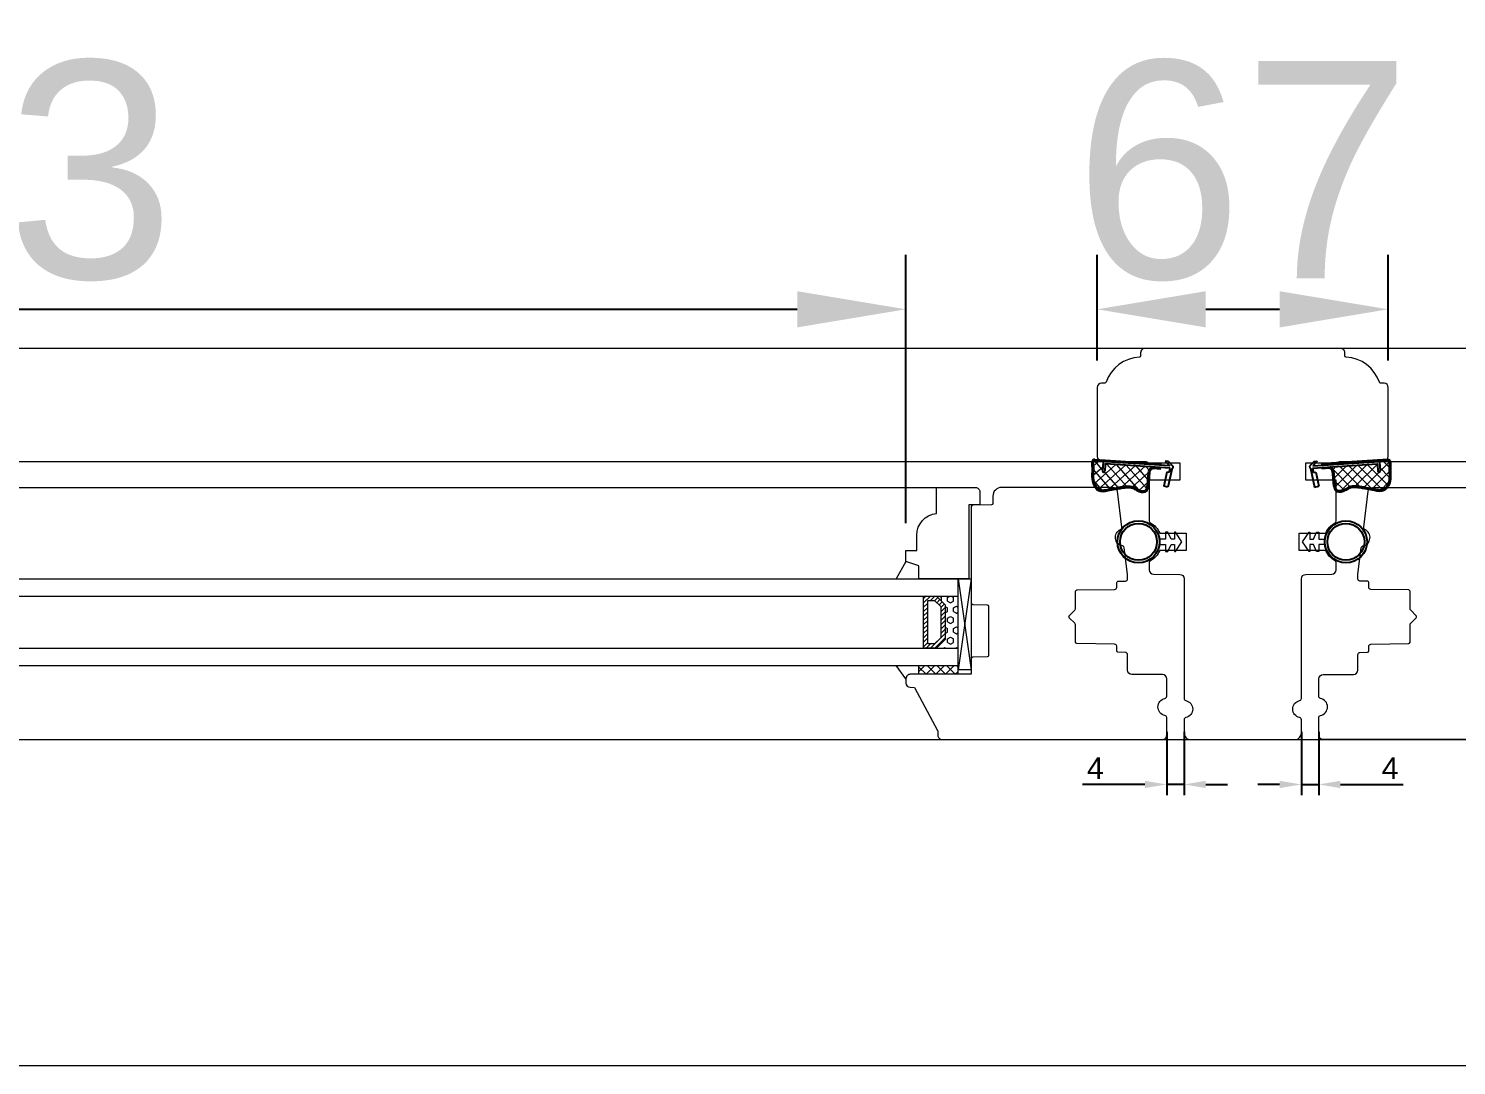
# Model space of a CAD drawing. Header units: millimetres. Extents: x 0 to 182016, y 11 to 3710.
# Drawn here: x 153208.1 to 153536.7, y 909.3 to 1147.9 of the extents above; entities that cross this region are included whole.
import ezdxf

# ---------------------------------------------------------------- set-up
doc = ezdxf.new("R2010")
doc.units = ezdxf.units.MM
for name, color, linetype, lineweight in [('Matmenys', 10, 'Continuous', 20), ('OTHER', 251, 'Continuous', 13), ('Stakta', 7, 'Continuous', 25), ('Testinės profilio linijos', 7, 'Continuous', 5)]:
    doc.layers.add(name, color=color, linetype=linetype, lineweight=lineweight)
doc.styles.get("Standard").update_dxf_attribs({"font": 'arial.ttf'})
doc.dimstyles.new('2', dxfattribs={"dimscale": 2, "dimtxt": 2.5, "dimasz": 2.5, "dimexe": 1.25, "dimexo": 0.625, "dimtad": 1, "dimtxsty": 'Standard', "dimcen": 2.5, "dimadec": 0, "dimazin": 0, "dimtfac": 1, "dimtmove": 0, "dimatfit": 3, "dimfxl": 1, "dimarcsym": 0})
doc.dimstyles.new('Padidinti matmenys', dxfattribs={"dimscale": 10, "dimtxt": 5, "dimasz": 2.5, "dimexe": 1.25, "dimexo": 0.625, "dimtad": 1, "dimdec": 1, "dimtxsty": 'Standard', "dimcen": 2.5, "dimadec": 0, "dimazin": 0, "dimtfac": 1, "dimtdec": 1, "dimtmove": 0, "dimatfit": 3, "dimfxl": 1, "dimarcsym": 0})

# ---------------------------------------------------------------- blocks, each defined once
blk = doc.blocks.new('*D1216')
at = {"color": 0, "lineweight": -2, "transparency": 16777216}
for p, q in [((152957.06, 1034.02), (152957.06, 1095.77)), ((153410.05, 1034.02), (153410.05, 1095.77)), ((152982.06, 1083.27), (153385.05, 1083.27))]:
    blk.add_line(p, q, dxfattribs=at)
at = {"color": 0, "transparency": 16777216}
for points in [[(152982.06, 1087.43), (152982.06, 1079.1), (152957.06, 1083.27)], [(153385.05, 1087.43), (153385.05, 1079.1), (153410.05, 1083.27)]]:
    blk.add_solid(points, dxfattribs=at)
at = {"layer": 'Defpoints', "color": 0, "transparency": 16777216}
for p in [(153410.05, 1083.27), (152957.06, 1027.77), (153410.05, 1027.77)]:
    blk.add_point(p, dxfattribs=at)
at = {"color": 0, "lineweight": 5, "transparency": 16777216, "insert": (153183.56, 1115.06), "char_height": 50, "attachment_point": 5}
blk.add_mtext('453', dxfattribs=at)
blk = doc.blocks.new('*D1247')
at = {"layer": 'Defpoints', "color": 0, "transparency": 16777216}
for p in [(153501.05, 987.3), (153505.05, 987.3), (153501.05, 973.93)]:
    blk.add_point(p, dxfattribs=at)
at = {"layer": 'Matmenys', "color": 0, "lineweight": -2, "transparency": 16777216}
for p, q in [((153501.05, 986.05), (153501.05, 971.43)), ((153505.05, 986.05), (153505.05, 971.43)), ((153496.05, 973.93), (153491.05, 973.93)), ((153501.05, 973.93), (153505.05, 973.93)), ((153510.05, 973.93), (153524.45, 973.93))]:
    blk.add_line(p, q, dxfattribs=at)
at = {"layer": 'Matmenys', "color": 0, "transparency": 16777216}
for points in [[(153496.05, 974.77), (153496.05, 973.1), (153501.05, 973.93)], [(153510.05, 974.77), (153510.05, 973.1), (153505.05, 973.93)]]:
    blk.add_solid(points, dxfattribs=at)
at = {"layer": 'Matmenys', "color": 0, "transparency": 16777216, "insert": (153521.48, 977.68), "char_height": 5, "attachment_point": 5}
blk.add_mtext('4', dxfattribs=at)
blk = doc.blocks.new('*D1248')
at = {"layer": 'Defpoints', "color": 0, "transparency": 16777216}
for p in [(153470.05, 987.3), (153474.05, 987.3), (153474.05, 973.93)]:
    blk.add_point(p, dxfattribs=at)
at = {"layer": 'Matmenys', "color": 0, "lineweight": -2, "transparency": 16777216}
for p, q in [((153470.05, 986.05), (153470.05, 971.43)), ((153474.05, 986.05), (153474.05, 971.43)), ((153465.05, 973.93), (153450.65, 973.93)), ((153474.05, 973.93), (153470.05, 973.93)), ((153479.05, 973.93), (153484.05, 973.93))]:
    blk.add_line(p, q, dxfattribs=at)
at = {"layer": 'Matmenys', "color": 0, "transparency": 16777216}
for points in [[(153465.05, 974.77), (153465.05, 973.1), (153470.05, 973.93)], [(153479.05, 974.77), (153479.05, 973.1), (153474.05, 973.93)]]:
    blk.add_solid(points, dxfattribs=at)
at = {"layer": 'Matmenys', "color": 0, "transparency": 16777216, "insert": (153453.63, 977.68), "char_height": 5, "attachment_point": 5}
blk.add_mtext('4', dxfattribs=at)
blk = doc.blocks.new('*D1953')
at = {"color": 0, "lineweight": -2, "transparency": 16777216}
for p, q in [((153454.05, 1071.51), (153454.05, 1095.77)), ((153521.05, 1071.51), (153521.05, 1095.77)), ((153479.05, 1083.27), (153496.05, 1083.27))]:
    blk.add_line(p, q, dxfattribs=at)
at = {"color": 0, "transparency": 16777216}
for points in [[(153479.05, 1087.43), (153479.05, 1079.1), (153454.05, 1083.27)], [(153496.05, 1087.43), (153496.05, 1079.1), (153521.05, 1083.27)]]:
    blk.add_solid(points, dxfattribs=at)
at = {"layer": 'Defpoints', "color": 0, "transparency": 16777216}
for p in [(153521.05, 1083.27), (153454.05, 1065.26), (153521.05, 1065.26)]:
    blk.add_point(p, dxfattribs=at)
at = {"color": 0, "lineweight": 5, "transparency": 16777216, "insert": (153487.55, 1115.04), "char_height": 50, "attachment_point": 5}
blk.add_mtext('67', dxfattribs=at)

msp = doc.modelspace()

# ---------------------------------------------------------------- hatches: boundary and pattern name
at = {"lineweight": 0}
h = msp.add_hatch(dxfattribs=at)
h.set_pattern_fill('JIS_WOOD', color=256, angle=90, style=0)
h.set_pattern_definition([(45, (134671.2836, -11902.136), (0.5, -0.5), [])])
h.paths.add_polyline_path([(153419.054682, 1015.2723005), (153419.054682, 1007.2723005), (153417.054682, 1005.2723005), (153414.054682, 1005.2723005), (153414.0369486, 1017.308883), (153417.054682, 1017.2723005)])
h.paths.add_polyline_path([(153418.054682, 1007.686514), (153418.054682, 1014.8580869), (153416.6404684, 1016.2723005), (153415.054682, 1016.2723005), (153415.054682, 1006.2723005), (153416.6404684, 1006.2723005)], flags=16)
h = msp.add_hatch(dxfattribs=at)
h.set_pattern_fill('HEX', color=256, scale=0.25, angle=90, style=0)
h.set_pattern_definition([(90, (134671.2836, -11902.136), (1.374815, -4e-16), [0.79375, -1.5875]), (330, (134671.2836, -11902.136), (-0.6874075, -1.190624716), [0.79375, -1.5875]), (30, (134671.2836, -11901.3422), (0.6874075, -1.190624716), [0.79375, -1.5875])])
h.paths.add_polyline_path([(153422.054682, 1005.2723005), (153417.054682, 1005.2723005), (153419.054682, 1007.2723005), (153419.054682, 1015.2723005), (153417.054682, 1017.2723005), (153422.054682, 1017.2730095)])
at = {"lineweight": 0, "ltscale": 0.5}
h = msp.add_hatch(dxfattribs=at)
h.set_pattern_fill('ANSI37', color=256, scale=0.5, angle=90, style=0)
h.set_pattern_definition([(135, (153015.0546, 999.273), (-1.122532, -1.122532), []), (225, (153015.0546, 999.273), (1.122532, -1.122532), [])])
h.paths.add_polyline_path([(153413.054682, 1001.2730095), (153422.054682, 1001.2730095), (153422.054682, 999.2730095), (153413.054682, 999.2730095)])
at = {"layer": 'Matmenys'}
h = msp.add_hatch(dxfattribs=at)
h.set_pattern_fill('ANSI37', color=252, scale=0.5, angle=-93.589345612, style=0)
h.set_pattern_definition([(311.4106544, (149889.0292, -271145.7276), (1.190606082, 1.0500540025), []), (41.4106544, (149889.0292, -271145.7276), (-1.0500540025, 1.190606082), [])])
edge = h.paths.add_edge_path()
edge.add_arc((153455.9805661, 1047.5785858), 0.1, 86.410654388, 176.410654388)
edge.add_line((153455.8807623, 1047.5848463), (153455.7836791, 1046.0371606))
edge.add_arc((153455.5341695, 1046.0528118), 0.25, 176.410654388, 356.410654388, ccw=False)
edge.add_line((153455.2846599, 1046.068463), (153455.4130456, 1048.115168))
edge.add_arc((153455.5128494, 1048.1089075), 0.1, 86.410654381, 176.410654388, ccw=False)
edge.add_line((153455.5191099, 1048.2087113), (153455.5238548, 1048.2843543))
edge.add_line((153455.5238548, 1048.2843543), (153453.5420539, 1048.4086687))
edge.add_spline(control_points=[(153453.5420539, 1048.4086687), (153453.4628954, 1048.3968664), (153453.3929038, 1048.3856908), (153453.309153, 1048.3638969), (153453.2855887, 1048.3545111), (153453.2617056, 1048.3418162), (153453.253646, 1048.3355669), (153453.2291582, 1048.3099781), (153453.2102653, 1048.2807411), (153453.176562, 1048.1764213), (153453.16344, 1048.1034891), (153453.1437379, 1047.8505061), (153453.1542362, 1047.636672), (153453.1735644, 1047.1941935), (153453.1780397, 1046.9748647), (153453.1791159, 1046.5549738), (153453.1760839, 1046.3518876), (153453.1633735, 1045.7616803), (153453.1501971, 1045.3936302), (153453.1504588, 1044.6404487), (153453.1689551, 1044.2636989), (153453.2721414, 1043.6705944), (153453.3320355, 1043.4430235), (153453.4850711, 1043.0459223), (153453.5678205, 1042.8741346), (153453.7718206, 1042.5329669), (153453.8919355, 1042.3667642), (153454.1593806, 1042.0756045), (153454.3070542, 1041.9520245), (153454.5882388, 1041.7923057), (153454.723535, 1041.7447518), (153455.0248339, 1041.6851468), (153455.1884338, 1041.6744435), (153455.7730307, 1041.6881874), (153456.2369462, 1041.7829416), (153457.1294423, 1041.9546839), (153457.5565226, 1042.0383785), (153458.6348712, 1042.2495648), (153459.2929218, 1042.3832989), (153460.2860237, 1042.5082248), (153460.5896248, 1042.5387187), (153461.2116685, 1042.5630541), (153461.5275725, 1042.5555134), (153462.0767807, 1042.4706291), (153462.3128642, 1042.4092904), (153462.7135156, 1042.2368301), (153462.8721481, 1042.1419816), (153463.1708069, 1041.9577133), (153463.3122641, 1041.8678557), (153463.614047, 1041.7117727), (153463.7790997, 1041.6418025), (153464.1442214, 1041.5220713), (153464.3451715, 1041.4790688), (153464.6845882, 1041.4551701), (153464.8265736, 1041.4683759), (153465.0217943, 1041.5284151), (153465.0871221, 1041.5651553), (153465.2138455, 1041.6737044), (153465.2730233, 1041.7457706), (153465.4301009, 1042.0098582), (153465.5116006, 1042.2509664), (153465.6282179, 1042.8013774), (153465.6647494, 1043.1095725), (153465.7180208, 1043.7057903), (153465.7372433, 1043.9933413), (153465.7806027, 1044.5238312), (153465.8027389, 1044.7720896), (153465.8389533, 1045.1768919), (153465.8530397, 1045.3342953), (153465.8811618, 1045.6582276), (153465.8961979, 1045.8365449), (153465.9644828, 1046.1394119), (153466.0001179, 1046.2572339), (153466.0957146, 1046.4697127), (153466.1488616, 1046.5636275), (153466.2675023, 1046.7088213), (153466.3231245, 1046.7638394), (153466.4468917, 1046.8529314), (153466.5105188, 1046.8858108), (153466.6293828, 1046.9339789), (153466.6864599, 1046.9508602), (153466.7870403, 1046.9768041), (153466.8314359, 1046.9865217), (153466.8724322, 1046.9955576)], knot_values=[0, 0, 0, 0, 0.2245066002, 0.2245066002, 0.377043448, 0.377043448, 0.5295802957, 0.5295802957, 0.8082977366, 0.8082977366, 1.0870151774, 1.0870151774, 1.6244414062, 1.6244414062, 2.161867635, 2.161867635, 2.6992938638, 2.6992938638, 3.7741463214, 3.7741463214, 5.0334406395, 5.0334406395, 5.8656302806, 5.8656302806, 6.5060139406, 6.5060139406, 7.1463976006, 7.1463976006, 7.7996240151, 7.7996240151, 8.3563201169, 8.3563201169, 8.9130162187, 8.9130162187, 10.239934143, 10.239934143, 11.5668520673, 11.5668520673, 13.5970761059, 13.5970761059, 14.4582175179, 14.4582175179, 15.3193589298, 15.3193589298, 15.9856015553, 15.9856015553, 16.5061017172, 16.5061017172, 17.0266018791, 17.0266018791, 17.547102041, 17.547102041, 18.1672448488, 18.1672448488, 18.7176261004, 18.7176261004, 19.1465766047, 19.1465766047, 19.5755271091, 19.5755271091, 20.3898249977, 20.3898249977, 21.2041228863, 21.2041228863, 21.9655448497, 21.9655448497, 22.7269668131, 22.7269668131, 23.2229068178, 23.2229068178, 23.7188468224, 23.7188468224, 24.0184411081, 24.0184411081, 24.2549295987, 24.2549295987, 24.4119994701, 24.4119994701, 24.5501072405, 24.5501072405, 24.6882150108, 24.6882150108, 24.8099116426, 24.8099116426, 24.8099116426, 24.8099116426], degree=3, periodic=0)
edge.add_line((153466.8724322, 1046.9955576), (153455.9868266, 1047.6783897))
h = msp.add_hatch(dxfattribs=at)
h.set_pattern_fill('ANSI37', color=252, scale=0.5, angle=-180, style=0)
h.set_pattern_definition([(225, (-6125.8303, -1098434.419), (1.1225320151, -1.1225320151), []), (315, (-6125.8303, -1098434.419), (1.1225320151, 1.1225320151), [])])
edge = h.paths.add_edge_path()
edge.add_arc((153518.466235, 1047.5785858), 0.1, 363.589345612, 453.589345612, ccw=False)
edge.add_line((153518.5660388, 1047.5848463), (153518.663122, 1046.0371606))
edge.add_arc((153518.9126316, 1046.0528118), 0.25, 183.589345612, 363.589345612)
edge.add_line((153519.1621412, 1046.068463), (153519.0337556, 1048.115168))
edge.add_arc((153518.9339517, 1048.1089075), 0.1, 363.589345612, 453.589345619)
edge.add_line((153518.9276912, 1048.2087113), (153518.9229463, 1048.2843543))
edge.add_line((153518.9229463, 1048.2843543), (153520.9047472, 1048.4086687))
edge.add_spline(control_points=[(153520.9047472, 1048.4086687), (153520.9839057, 1048.3968664), (153521.0538973, 1048.3856908), (153521.1376481, 1048.3638969), (153521.1612124, 1048.3545111), (153521.1850955, 1048.3418162), (153521.1931551, 1048.3355669), (153521.2176429, 1048.3099781), (153521.2365358, 1048.2807411), (153521.2702391, 1048.1764213), (153521.2833611, 1048.1034891), (153521.3030632, 1047.8505061), (153521.2925649, 1047.636672), (153521.2732367, 1047.1941935), (153521.2687614, 1046.9748647), (153521.2676852, 1046.5549738), (153521.2707172, 1046.3518876), (153521.2834276, 1045.7616803), (153521.2966041, 1045.3936302), (153521.2963424, 1044.6404487), (153521.277846, 1044.2636989), (153521.1746597, 1043.6705944), (153521.1147657, 1043.4430235), (153520.96173, 1043.0459223), (153520.8789806, 1042.8741346), (153520.6749805, 1042.5329669), (153520.5548657, 1042.3667642), (153520.2874206, 1042.0756045), (153520.1397469, 1041.9520245), (153519.8585623, 1041.7923057), (153519.7232661, 1041.7447518), (153519.4219673, 1041.6851468), (153519.2583673, 1041.6744435), (153518.6737705, 1041.6881874), (153518.2098549, 1041.7829416), (153517.3173588, 1041.9546839), (153516.8902785, 1042.0383785), (153515.8119299, 1042.2495648), (153515.1538793, 1042.3832989), (153514.1607774, 1042.5082248), (153513.8571763, 1042.5387187), (153513.2351326, 1042.5630541), (153512.9192286, 1042.5555134), (153512.3700204, 1042.4706291), (153512.1339369, 1042.4092904), (153511.7332855, 1042.2368301), (153511.574653, 1042.1419816), (153511.2759942, 1041.9577133), (153511.134537, 1041.8678557), (153510.8327541, 1041.7117727), (153510.6677014, 1041.6418025), (153510.3025797, 1041.5220713), (153510.1016296, 1041.4790688), (153509.7622129, 1041.4551701), (153509.6202275, 1041.4683759), (153509.4250068, 1041.5284151), (153509.359679, 1041.5651553), (153509.2329556, 1041.6737044), (153509.1737778, 1041.7457706), (153509.0167002, 1042.0098582), (153508.9352006, 1042.2509664), (153508.8185833, 1042.8013774), (153508.7820518, 1043.1095725), (153508.7287803, 1043.7057903), (153508.7095578, 1043.9933413), (153508.6661984, 1044.5238312), (153508.6440622, 1044.7720896), (153508.6078478, 1045.1768919), (153508.5937614, 1045.3342953), (153508.5656393, 1045.6582276), (153508.5506033, 1045.8365449), (153508.4823183, 1046.1394119), (153508.4466832, 1046.2572339), (153508.3510865, 1046.4697127), (153508.2979396, 1046.5636275), (153508.1792988, 1046.7088213), (153508.1236766, 1046.7638394), (153507.9999094, 1046.8529314), (153507.9362823, 1046.8858108), (153507.8174183, 1046.9339789), (153507.7603412, 1046.9508602), (153507.6597609, 1046.9768041), (153507.6153653, 1046.9865217), (153507.574369, 1046.9955576)], knot_values=[0, 0, 0, 0, 0.2245066002, 0.2245066002, 0.377043448, 0.377043448, 0.5295802957, 0.5295802957, 0.8082977366, 0.8082977366, 1.0870151774, 1.0870151774, 1.6244414062, 1.6244414062, 2.161867635, 2.161867635, 2.6992938638, 2.6992938638, 3.7741463214, 3.7741463214, 5.0334406395, 5.0334406395, 5.8656302806, 5.8656302806, 6.5060139406, 6.5060139406, 7.1463976006, 7.1463976006, 7.7996240151, 7.7996240151, 8.3563201169, 8.3563201169, 8.9130162187, 8.9130162187, 10.239934143, 10.239934143, 11.5668520673, 11.5668520673, 13.5970761059, 13.5970761059, 14.4582175179, 14.4582175179, 15.3193589298, 15.3193589298, 15.9856015553, 15.9856015553, 16.5061017172, 16.5061017172, 17.0266018791, 17.0266018791, 17.547102041, 17.547102041, 18.1672448488, 18.1672448488, 18.7176261004, 18.7176261004, 19.1465766047, 19.1465766047, 19.5755271091, 19.5755271091, 20.3898249977, 20.3898249977, 21.2041228863, 21.2041228863, 21.9655448497, 21.9655448497, 22.7269668131, 22.7269668131, 23.2229068178, 23.2229068178, 23.7188468224, 23.7188468224, 24.0184411081, 24.0184411081, 24.2549295987, 24.2549295987, 24.4119994701, 24.4119994701, 24.5501072405, 24.5501072405, 24.6882150108, 24.6882150108, 24.8099116426, 24.8099116426, 24.8099116426, 24.8099116426], degree=3, periodic=0)
edge.add_line((153507.574369, 1046.9955576), (153518.4599745, 1047.6783897))

# ---------------------------------------------------------------- linework, layer by layer
at = {"color": 1}
for p, q in [((153453.4978137, 1048.7053888), (153468.8226291, 1047.7440941)), ((153453.5420539, 1048.4086687), (153468.7769987, 1047.4530114)), ((153520.9489874, 1048.7053888), (153505.624172, 1047.7440941)), ((153520.9047472, 1048.4086687), (153505.6698024, 1047.4530114)), ((153466.937005, 1046.7025894), (153468.6974562, 1046.5921599)), ((153507.5097962, 1046.7025894), (153505.7493449, 1046.5921599))]:
    msp.add_line(p, q, dxfattribs=at)
for p, q in [((153455.5191099, 1048.2087113), (153455.5238548, 1048.2843543)), ((153470.7773738, 1047.2515913), (153455.5191099, 1048.2087113)), ((153470.4743012, 1048.2724358), (153469.7266606, 1048.3193338)), ((153469.7266606, 1048.3193338), (153470.7773738, 1047.2515913)), ((153470.4743012, 1048.2724358), (153471.5046425, 1047.2059712)), ((153503.9724999, 1048.2724358), (153502.9421586, 1047.2059712)), ((153504.7201406, 1048.3193338), (153503.6694273, 1047.2515913)), ((153503.6694273, 1047.2515913), (153518.9276912, 1048.2087113)), ((153503.9724999, 1048.2724358), (153504.7201406, 1048.3193338)), ((153518.9276912, 1048.2087113), (153518.9229463, 1048.2843543)), ((153455.4130456, 1048.115168), (153455.2846599, 1046.068463)), ((153455.8807623, 1047.5848463), (153455.7836791, 1046.0371606)), ((153470.8205917, 1046.7478976), (153455.9868266, 1047.6783897)), ((153470.0957209, 1045.8097618), (153469.3672557, 1042.5897553)), ((153470.5833969, 1045.6994344), (153470.0957209, 1045.8097618)), ((153471.3260541, 1046.7161909), (153470.3426076, 1042.3691005)), ((153470.8205917, 1046.7478976), (153470.5833969, 1045.6994344)), ((153471.47334, 1046.706952), (153471.3260541, 1046.7161909)), ((153471.5046425, 1047.2059712), (153471.47334, 1046.706952)), ((153502.9421586, 1047.2059712), (153502.9734611, 1046.706952)), ((153502.9734611, 1046.706952), (153503.120747, 1046.7161909)), ((153503.120747, 1046.7161909), (153504.1041935, 1042.3691005)), ((153503.6262094, 1046.7478976), (153518.4599745, 1047.6783897)), ((153503.6262094, 1046.7478976), (153503.8634043, 1045.6994344)), ((153503.8634043, 1045.6994344), (153504.3510802, 1045.8097618)), ((153504.3510802, 1045.8097618), (153505.0795455, 1042.5897553)), ((153518.5660388, 1047.5848463), (153518.663122, 1046.0371606)), ((153519.0337556, 1048.115168), (153519.1621412, 1046.068463)), ((153470.3426076, 1042.3691005), (153469.3672557, 1042.5897553)), ((153504.1041935, 1042.3691005), (153505.0795455, 1042.5897553))]:
    msp.add_line(p, q)
at = {"lineweight": 9}
for p, q in [((152950.0574519, 1042.2730095), (153417.054682, 1042.2730095)), ((152945.057537, 1021.2730095), (153422.0545969, 1021.2730095)), ((152945.057537, 1017.2730095), (153422.0545969, 1017.2730095)), ((152945.057537, 1005.2730095), (153422.0545969, 1005.2730095)), ((152945.057537, 1001.2730095), (153422.0545969, 1001.2730095))]:
    msp.add_line(p, q, dxfattribs=at)
at = {"lineweight": 0}
for p, q in [((153410.054682, 1025.2730095), (153407.7680169, 1021.2730095)), ((153422.054682, 1021.2723005), (153425.054682, 1000.2723005)), ((153425.054682, 1021.2723005), (153422.054682, 1000.2723005)), ((153422.054682, 999.2730095), (153422.054682, 1002.2730095)), ((153410.054682, 998.2730095), (153407.7680169, 1001.2730095)), ((153413.054682, 999.2730095), (153413.054682, 1001.2730095))]:
    msp.add_line(p, q, dxfattribs=at)
at = {"lineweight": 5}
msp.add_line((151577.0629913, 909.2730095), (154162.0519125, 909.2730095), dxfattribs=at)
at = {"lineweight": 0}
msp.add_lwpolyline([(153417.054682, 1036.2730095), (153417.054682, 1042.2730095), (153426.054682, 1042.2730095, -0.4142135624), (153427.054682, 1041.2730095), (153427.054682, 1038.2730095), (153424.554682, 1038.2730095), (153424.554682, 1021.2730095), (153413.054682, 1021.2730095), (153413.054682, 1024.2730095), (153410.054682, 1025.2730095), (153410.054682, 1027.7730095), (153412.554682, 1027.7730095), (153412.554682, 1031.2980723, -0.3851703882), (153417.054682, 1036.2730095)], format="xyb", dxfattribs=at)
for points in [[(153425.054682, 1021.2723005), (153425.054682, 1000.2723005), (153422.054682, 1000.2723005), (153422.054682, 1021.2723005)], [(153419.054682, 1015.2723005), (153419.054682, 1007.2723005), (153417.054682, 1005.2723005), (153414.054682, 1005.2723005), (153414.054682, 1017.2723005), (153417.054682, 1017.2723005)], [(153418.054682, 1014.8580869), (153418.054682, 1007.686514), (153416.6404684, 1006.2723005), (153415.054682, 1006.2723005), (153415.054682, 1016.2723005), (153416.6404684, 1016.2723005)]]:
    msp.add_lwpolyline(points, close=True, dxfattribs=at)
at = {"color": 18, "linetype": 'ByBlock', "true_color": 0x000000}
for centre, radius in [((153463.5721809, 1029.763179), 4.85), ((153463.5721809, 1029.763179), 4.25), ((153511.3042974, 1029.763179), 4.85), ((153511.3042974, 1029.763179), 4.25)]:
    msp.add_circle(centre, radius, dxfattribs=at)
for centre, radius, start, end in [((153455.5128494, 1048.1089075), 0.1, 86.410654387, 176.410654391), ((153518.9339517, 1048.1089075), 0.1, 3.589345609, 93.589345613), ((153455.5341695, 1046.0528118), 0.25, 176.410654391, 356.410654391), ((153455.9805661, 1047.5785858), 0.1, 86.410654387, 176.410654391), ((153518.466235, 1047.5785858), 0.1, 3.589345609, 93.589345613), ((153518.9126316, 1046.0528118), 0.25, 183.589345609, 3.589345609)]:
    msp.add_arc(centre, radius, start, end)
at = {"color": 1}
for points in [[(153453.4978137, 1048.7053888), (153453.1363133, 1048.614892), (153452.8667725, 1047.3410335), (153453.3551618, 1042.6486606), (153454.3983596, 1041.5586543), (153456.5618314, 1041.5400379), (153458.2598712, 1041.8704118), (153460.4253121, 1042.2173281), (153462.4620338, 1042.0178994), (153463.2902785, 1041.5417304), (153465.1448187, 1041.261467), (153466.0372646, 1043.9736456), (153466.1644321, 1045.4525212), (153466.2824035, 1046.1397891), (153466.5846092, 1046.5816744), (153466.937005, 1046.7025894)], [(153520.9489874, 1048.7053888), (153521.3104878, 1048.614892), (153521.5800287, 1047.3410335), (153521.0916393, 1042.6486606), (153520.0484415, 1041.5586543), (153517.8849697, 1041.5400379), (153516.1869299, 1041.8704118), (153514.021489, 1042.2173281), (153511.9847673, 1042.0178994), (153511.1565226, 1041.5417304), (153509.3019824, 1041.261467), (153508.4095365, 1043.9736456), (153508.282369, 1045.4525212), (153508.1643976, 1046.1397891), (153507.862192, 1046.5816744), (153507.5097962, 1046.7025894)]]:
    msp.add_spline(points, degree=3, dxfattribs=at)
for points in [[(153453.5420539, 1048.4086687), (153453.4628954, 1048.3968664), (153453.3929038, 1048.3856908), (153453.309153, 1048.3638969), (153453.2855887, 1048.3545111), (153453.2617056, 1048.3418162), (153453.253646, 1048.3355669), (153453.2291582, 1048.3099781), (153453.2102653, 1048.2807411), (153453.176562, 1048.1764213), (153453.16344, 1048.1034891), (153453.1437379, 1047.8505061), (153453.1542362, 1047.636672), (153453.1735644, 1047.1941935), (153453.1780397, 1046.9748647), (153453.1791159, 1046.5549738), (153453.1760839, 1046.3518876), (153453.1633735, 1045.7616803), (153453.1501971, 1045.3936302), (153453.1504588, 1044.6404487), (153453.1689551, 1044.2636989), (153453.2721414, 1043.6705944), (153453.3320355, 1043.4430235), (153453.4850711, 1043.0459223), (153453.5678205, 1042.8741346), (153453.7718206, 1042.5329669), (153453.8919355, 1042.3667642), (153454.1593806, 1042.0756045), (153454.3070542, 1041.9520245), (153454.5882388, 1041.7923057), (153454.723535, 1041.7447518), (153455.0248339, 1041.6851468), (153455.1884338, 1041.6744435), (153455.7730307, 1041.6881874), (153456.2369462, 1041.7829416), (153457.1294423, 1041.9546839), (153457.5565226, 1042.0383785), (153458.6348712, 1042.2495648), (153459.2929218, 1042.3832989), (153460.2860237, 1042.5082248), (153460.5896248, 1042.5387187), (153461.2116685, 1042.5630541), (153461.5275725, 1042.5555134), (153462.0767807, 1042.4706291), (153462.3128642, 1042.4092904), (153462.7135156, 1042.2368301), (153462.8721481, 1042.1419816), (153463.1708069, 1041.9577133), (153463.3122641, 1041.8678557), (153463.614047, 1041.7117727), (153463.7790997, 1041.6418025), (153464.1442214, 1041.5220713), (153464.3451715, 1041.4790688), (153464.6845882, 1041.4551701), (153464.8265736, 1041.4683759), (153465.0217943, 1041.5284151), (153465.0871221, 1041.5651553), (153465.2138455, 1041.6737044), (153465.2730233, 1041.7457706), (153465.4301009, 1042.0098582), (153465.5116006, 1042.2509664), (153465.6282179, 1042.8013774), (153465.6647494, 1043.1095725), (153465.7180208, 1043.7057903), (153465.7372433, 1043.9933413), (153465.7806027, 1044.5238312), (153465.8027389, 1044.7720896), (153465.8389533, 1045.1768919), (153465.8530397, 1045.3342953), (153465.8811618, 1045.6582276), (153465.8961979, 1045.8365449), (153465.9644828, 1046.1394119), (153466.0001179, 1046.2572339), (153466.0957146, 1046.4697127), (153466.1488616, 1046.5636275), (153466.2675023, 1046.7088213), (153466.3231245, 1046.7638394), (153466.4468917, 1046.8529314), (153466.5105188, 1046.8858108), (153466.6293828, 1046.9339789), (153466.6864599, 1046.9508602), (153466.7870403, 1046.9768041), (153466.8314359, 1046.9865217), (153466.8724322, 1046.9955576)], [(153520.9047472, 1048.4086687), (153520.9839057, 1048.3968664), (153521.0538973, 1048.3856908), (153521.1376481, 1048.3638969), (153521.1612124, 1048.3545111), (153521.1850955, 1048.3418162), (153521.1931551, 1048.3355669), (153521.2176429, 1048.3099781), (153521.2365358, 1048.2807411), (153521.2702391, 1048.1764213), (153521.2833611, 1048.1034891), (153521.3030632, 1047.8505061), (153521.2925649, 1047.636672), (153521.2732367, 1047.1941935), (153521.2687614, 1046.9748647), (153521.2676852, 1046.5549738), (153521.2707172, 1046.3518876), (153521.2834276, 1045.7616803), (153521.2966041, 1045.3936302), (153521.2963424, 1044.6404487), (153521.277846, 1044.2636989), (153521.1746597, 1043.6705944), (153521.1147657, 1043.4430235), (153520.96173, 1043.0459223), (153520.8789806, 1042.8741346), (153520.6749805, 1042.5329669), (153520.5548657, 1042.3667642), (153520.2874206, 1042.0756045), (153520.1397469, 1041.9520245), (153519.8585623, 1041.7923057), (153519.7232661, 1041.7447518), (153519.4219673, 1041.6851468), (153519.2583673, 1041.6744435), (153518.6737705, 1041.6881874), (153518.2098549, 1041.7829416), (153517.3173588, 1041.9546839), (153516.8902785, 1042.0383785), (153515.8119299, 1042.2495648), (153515.1538793, 1042.3832989), (153514.1607774, 1042.5082248), (153513.8571763, 1042.5387187), (153513.2351326, 1042.5630541), (153512.9192286, 1042.5555134), (153512.3700204, 1042.4706291), (153512.1339369, 1042.4092904), (153511.7332855, 1042.2368301), (153511.574653, 1042.1419816), (153511.2759942, 1041.9577133), (153511.134537, 1041.8678557), (153510.8327541, 1041.7117727), (153510.6677014, 1041.6418025), (153510.3025797, 1041.5220713), (153510.1016296, 1041.4790688), (153509.7622129, 1041.4551701), (153509.6202275, 1041.4683759), (153509.4250068, 1041.5284151), (153509.359679, 1041.5651553), (153509.2329556, 1041.6737044), (153509.1737778, 1041.7457706), (153509.0167002, 1042.0098582), (153508.9352006, 1042.2509664), (153508.8185833, 1042.8013774), (153508.7820518, 1043.1095725), (153508.7287803, 1043.7057903), (153508.7095578, 1043.9933413), (153508.6661984, 1044.5238312), (153508.6440622, 1044.7720896), (153508.6078478, 1045.1768919), (153508.5937614, 1045.3342953), (153508.5656393, 1045.6582276), (153508.5506033, 1045.8365449), (153508.4823183, 1046.1394119), (153508.4466832, 1046.2572339), (153508.3510865, 1046.4697127), (153508.2979396, 1046.5636275), (153508.1792988, 1046.7088213), (153508.1236766, 1046.7638394), (153507.9999094, 1046.8529314), (153507.9362823, 1046.8858108), (153507.8174183, 1046.9339789), (153507.7603412, 1046.9508602), (153507.6597609, 1046.9768041), (153507.6153653, 1046.9865217), (153507.574369, 1046.9955576)]]:
    msp.add_open_spline(points, degree=3, knots=[0, 0, 0, 0, 0.2245066002, 0.2245066002, 0.377043448, 0.377043448, 0.5295802957, 0.5295802957, 0.8082977366, 0.8082977366, 1.0870151774, 1.0870151774, 1.6244414062, 1.6244414062, 2.161867635, 2.161867635, 2.6992938638, 2.6992938638, 3.7741463214, 3.7741463214, 5.0334406395, 5.0334406395, 5.8656302806, 5.8656302806, 6.5060139406, 6.5060139406, 7.1463976006, 7.1463976006, 7.7996240151, 7.7996240151, 8.3563201169, 8.3563201169, 8.9130162187, 8.9130162187, 10.239934143, 10.239934143, 11.5668520673, 11.5668520673, 13.5970761059, 13.5970761059, 14.4582175179, 14.4582175179, 15.3193589298, 15.3193589298, 15.9856015553, 15.9856015553, 16.5061017172, 16.5061017172, 17.0266018791, 17.0266018791, 17.547102041, 17.547102041, 18.1672448488, 18.1672448488, 18.7176261004, 18.7176261004, 19.1465766047, 19.1465766047, 19.5755271091, 19.5755271091, 20.3898249977, 20.3898249977, 21.2041228863, 21.2041228863, 21.9655448497, 21.9655448497, 22.7269668131, 22.7269668131, 23.2229068178, 23.2229068178, 23.7188468224, 23.7188468224, 24.0184411081, 24.0184411081, 24.2549295987, 24.2549295987, 24.4119994701, 24.4119994701, 24.5501072405, 24.5501072405, 24.6882150108, 24.6882150108, 24.8099116426, 24.8099116426, 24.8099116426, 24.8099116426], dxfattribs=at)
at = {"layer": 'OTHER'}
for points in [[(153468.3753908, 1029.1531529), (153469.7912996, 1029.1531529), (153469.7912996, 1027.5078715), (153470.3169818, 1027.5078715), (153471.0603227, 1029.1531529), (153471.8529424, 1029.1531529), (153471.8529424, 1027.5078715), (153472.0718332, 1027.5078715), (153473.5747144, 1029.763179), (153472.0718332, 1032.0184866), (153471.8529424, 1032.0184866), (153471.8529424, 1030.3732052), (153471.0603227, 1030.3732052), (153470.3169818, 1032.0184866), (153469.7912996, 1032.0184866), (153469.7912996, 1030.3732052), (153468.3753908, 1030.3732052)], [(153506.5010876, 1029.1531529), (153505.0851788, 1029.1531529), (153505.0851788, 1027.5078715), (153504.5594966, 1027.5078715), (153503.8161556, 1029.1531529), (153503.023536, 1029.1531529), (153503.023536, 1027.5078715), (153502.8046452, 1027.5078715), (153501.3017639, 1029.763179), (153502.8046452, 1032.0184866), (153503.023536, 1032.0184866), (153503.023536, 1030.3732052), (153503.8161556, 1030.3732052), (153504.5594966, 1032.0184866), (153505.0851788, 1032.0184866), (153505.0851788, 1030.3732052), (153506.5010876, 1030.3732052)]]:
    msp.add_lwpolyline(points, dxfattribs=at)
at = {"layer": 'Stakta', "color": 18, "lineweight": 5, "true_color": 0x000000}
for points in [[(153499.554682, 984.2730095, 0.4142135624), (153501.054682, 985.7730095), (153501.054682, 988.8235198, 0.3563939587), (153500.654682, 989.3134177, -0.8164965809), (153500.654682, 993.2326013, 0.3563939587), (153501.054682, 993.7224993), (153501.054682, 1021.2816983, -0.4116598905), (153502.0459555, 1022.2816602), (153508.0634086, 1022.3341738, 0.4116598905), (153509.054682, 1023.3341357), (153509.054682, 1024.9675369, 0.2720281141), (153508.7980685, 1025.4043012, -0.164173551), (153506.6493573, 1027.771944), (153500.554682, 1027.771944), (153500.554682, 1031.771944), (153506.6493573, 1031.771944, -0.164173551), (153508.7980685, 1034.1395868, 0.2720281141), (153509.054682, 1034.576351), (153509.054682, 1043.9730095), (153502.054682, 1043.9730095), (153502.054682, 1047.9730095), (153509.3321249, 1047.9730095, -0.2023892741), (153510.0459555, 1048.2816602), (153520.0634086, 1048.3690812, 0.4116598905), (153521.054682, 1049.3690431), (153521.054682, 1065.2642446, 0.4116598905), (153520.0634086, 1066.2642065), (153519.2713505, 1066.2711187, -0.3199404334), (153518.9895274, 1066.4757486, 0.3090857966), (153511.3402166, 1072.2640318, -0.4001549105), (153511.054682, 1072.5636829), (153511.054682, 1073.2730095, 0.4142135624), (153510.054682, 1074.2730095), (153465.054682, 1074.2730095, 0.4142135624), (153464.054682, 1073.2730095), (153464.054682, 1072.5636829, -0.4001549105), (153463.7691474, 1072.2640318, 0.3090857966), (153456.1198367, 1066.4757486, -0.3199404334), (153455.8380136, 1066.2711187), (153455.0459555, 1066.2642065, 0.4116598905), (153454.054682, 1065.2642446), (153454.054682, 1049.3690431, 0.4116598905), (153455.0459555, 1048.3690812), (153465.0634086, 1048.2816602, -0.2023892741), (153465.7772392, 1047.9730095), (153473.054682, 1047.9730095), (153473.054682, 1043.9730095), (153466.054682, 1043.9730095), (153466.054682, 1034.576351, 0.2720281142), (153466.3112956, 1034.1395868, -0.164173551), (153468.4600068, 1031.771944), (153474.554682, 1031.771944), (153474.554682, 1027.771944), (153468.4600068, 1027.771944, -0.164173551), (153466.3112956, 1025.4043012, 0.2720281141), (153466.054682, 1024.9675369), (153466.054682, 1023.3341357, 0.4116598905), (153467.0459555, 1022.3341738), (153473.0634086, 1022.2816602, -0.4116598905), (153474.054682, 1021.2816983), (153474.054682, 993.7224993, 0.3563939587), (153474.454682, 993.2326013, -0.816496581), (153474.454682, 989.3134177, 0.3563939587), (153474.054682, 988.8235198), (153474.054682, 985.7730095, 0.4142135624), (153475.554682, 984.2730095)], [(153469.654682, 989.8134177, -0.8164965809), (153469.654682, 993.7326013, 0.3563939587), (153470.054682, 994.2224993), (153470.054682, 998.2031565, 0.4116598905), (153469.0634086, 999.2031184), (153462.0459555, 999.2643588, -0.4116598905), (153461.054682, 1000.2643207), (153461.054682, 1003.8028461, 0.4040361542), (153460.5721318, 1004.3025586), (153458.8442122, 1004.3628989, -0.4040262258), (153458.554682, 1004.6627162), (153458.554682, 1005.7158378, 0.4091108014), (153458.0634082, 1006.2157616), (153449.3494463, 1006.3678644, -0.4091108014), (153449.054682, 1006.6678187), (153449.054682, 1010.6916387, 0.1989123674), (153448.9082354, 1011.0451921), (153447.64255, 1012.3108775, -0.4142135624), (153447.64255, 1012.7351416), (153448.9082354, 1014.000827, 0.1989123674), (153449.054682, 1014.3543804), (153449.054682, 1018.3782003, -0.4091108014), (153449.3494463, 1018.6781547), (153458.0634082, 1018.8302574, 0.4091108014), (153458.554682, 1019.3301813), (153458.554682, 1020.3833029, -0.4040262258), (153458.8442122, 1020.6831201), (153460.5721318, 1020.7434604, 0.4040262258), (153461.054682, 1021.2431558), (153461.054682, 1022.2118469, 0.0305527633), (153461.0472282, 1022.3337162), (153460.3055392, 1028.3742881, 0.3282648586), (153459.8987294, 1028.8052846, -0.7358200833), (153459.4333234, 1032.5957121, 0.3282648586), (153459.7237817, 1033.1123224), (153458.7068117, 1041.3948789, 0.3788661087), (153457.7142655, 1042.2730095), (153432.054682, 1042.2730095, 0.4142135624), (153430.054682, 1040.2730095), (153430.054682, 1038.5704029, -0.4116598905), (153429.7573, 1038.2704143), (153425.5503187, 1038.2337005, 0.4116598905), (153425.054682, 1037.7337196), (153425.054682, 1015.8035726, 0.4116598905), (153425.5503187, 1015.3035916), (153428.7573, 1015.2756047, -0.4116598905), (153429.054682, 1014.9756162), (153429.054682, 1003.5704029, -0.4116598905), (153428.7573, 1003.2704143), (153425.5503187, 1003.2424274, 0.4116598905), (153425.054682, 1002.7424464), (153425.054682, 999.2730095), (153411.054682, 999.2730095, 0.4142135624), (153410.054682, 998.2730095), (153410.054682, 997.2817745, 0.4116598905), (153411.0459555, 996.2818125), (153412.054682, 996.2730095), (153417.3132501, 986.3830813, -0.1227845609), (153417.3717763, 986.1483455), (153417.3717763, 985.2730095, 0.4142135624), (153418.3717763, 984.2730095), (153469.054682, 984.2730095, 0.4142135624), (153470.054682, 985.2730095), (153470.054682, 989.3235198, 0.3563939587)]]:
    msp.add_lwpolyline(points, format="xyb", close=True, dxfattribs=at)
msp.add_lwpolyline([(153556.7375877, 984.2730095), (153506.0546821, 984.2730095, -0.4142135624), (153505.0546821, 985.2730095), (153505.0546821, 989.3235198, -0.3563939587), (153505.4546821, 989.8134177, 0.8164965809), (153505.4546821, 993.7326013, -0.3563939587), (153505.0546821, 994.2224993), (153505.0546821, 998.2031565, -0.4116598905), (153506.0459555, 999.2031184), (153513.0634086, 999.2643588, 0.4116598905), (153514.0546821, 1000.2643207), (153514.0546821, 1003.8028461, -0.4040361542), (153514.5372323, 1004.3025586), (153516.2651519, 1004.3628989, 0.4040262258), (153516.5546821, 1004.6627162), (153516.5546821, 1005.7158378, -0.4091108014), (153517.0459559, 1006.2157616), (153525.7599178, 1006.3678644, 0.4091108014), (153526.0546821, 1006.6678187), (153526.0546821, 1010.6916387, -0.1989123674), (153526.2011287, 1011.0451921), (153527.4668141, 1012.3108775, 0.4142135624), (153527.4668141, 1012.7351416), (153526.2011287, 1014.000827, -0.1989123674), (153526.0546821, 1014.3543804), (153526.0546821, 1018.3782003, 0.4091108014), (153525.7599178, 1018.6781547), (153517.0459559, 1018.8302574, -0.4091108014), (153516.5546821, 1019.3301813), (153516.5546821, 1020.3833029, 0.4040262258), (153516.2651519, 1020.6831201), (153514.5372323, 1020.7434604, -0.4040262258), (153514.0546821, 1021.2431558), (153514.0546821, 1022.2118469, -0.0305527633), (153514.0621359, 1022.3337162), (153514.8038249, 1028.3742881, -0.3282648586), (153515.2106347, 1028.8052846, 0.7358200833), (153515.6760407, 1032.5957121, -0.3282648586), (153515.3855823, 1033.1123224), (153516.4025524, 1041.3948789, -0.3788661087), (153517.3950985, 1042.2730095), (153543.0546821, 1042.2730095, -0.4142135624)], format="xyb", dxfattribs=at)
at = {"layer": 'Testinės profilio linijos', "lineweight": 5}
for p, q in [((154073.0518814, 1074.2730095), (151685.5629916, 1074.2730095)), ((152901.9259145, 1048.2730095), (153465.1862194, 1048.2730095)), ((153509.9231446, 1048.2730095), (154073.1834496, 1048.2730095)), ((151732.7458771, 984.2730095), (154026.3690065, 984.2730095))]:
    msp.add_line(p, q, dxfattribs=at)

# ---------------------------------------------------------------- dimensions: what is measured, and where the dimension line sits
at = {"color": 1, "lineweight": 5}
dim = msp.add_linear_dim(base=(153410.054682, 1083.2657867), p1=(152957.0574519, 1027.7730095), p2=(153410.054682, 1027.7730095), dimstyle='Padidinti matmenys', dxfattribs=at)
dim.commit()
dim.dimension.update_dxf_attribs({"geometry": '*D1216', "text_midpoint": (153183.556067, 1115.0614893)})
dim = msp.add_linear_dim(base=(153521.054682, 1083.2657867), p1=(153454.054682, 1065.2642446), p2=(153521.054682, 1065.2642446), dimstyle='Padidinti matmenys', dxfattribs=at)
dim.commit()
dim.dimension.update_dxf_attribs({"geometry": '*D1953', "text_midpoint": (153487.554682, 1083.2657867), "dimtype": 160})
at = {"layer": 'Matmenys'}
dim = msp.add_linear_dim(base=(153474.054682, 973.9336859), p1=(153470.054682, 987.2982647), p2=(153474.054682, 987.2982647), angle=180, dimstyle='2', override={"dimdec": 6}, dxfattribs=at)
dim.commit()
dim.dimension.update_dxf_attribs({"geometry": '*D1248', "text_midpoint": (153453.6338089, 973.9336859), "dimtype": 160})
dim = msp.add_linear_dim(base=(153501.054682, 973.9336859), p1=(153505.0546821, 987.2982647), p2=(153501.054682, 987.2982647), dimstyle='2', override={"dimdec": 6}, dxfattribs=at)
dim.commit()
dim.dimension.update_dxf_attribs({"geometry": '*D1247', "text_midpoint": (153521.4755552, 973.9336859), "dimtype": 160})

doc.saveas('drawing.dxf')
